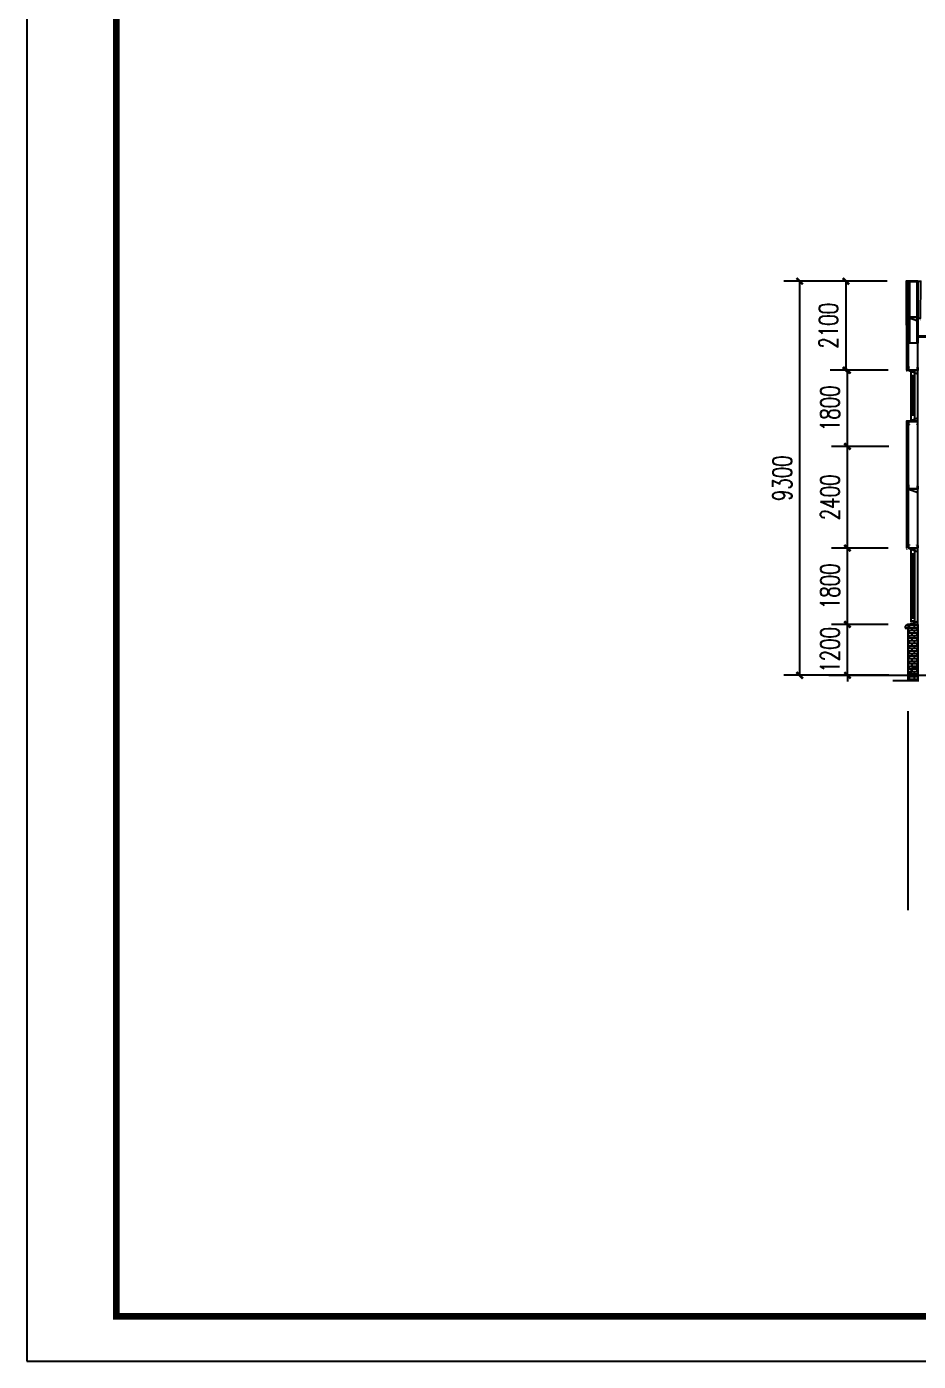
# Model space of a CAD drawing. Extents: x 180850 to 1399066, y 113487 to 334416.
# Drawn here: x 797760 to 818787, y 253984 to 285484 of the extents above; entities that cross this region are included whole.
import ezdxf

# ---------------------------------------------------------------- set-up
doc = ezdxf.new("R2010")
doc.units = 0
doc.header["$LTSCALE"] = 1000
for name, color, linetype in [('AXIS', 3, 'Continuous'), ('DOTE', 1, 'Continuous'), ('GZ', 50, 'Continuous'), ('LT', 27, 'Continuous'), ('PUB_DIM', 3, 'Continuous'), ('PUB_TITLE', 4, 'Continuous'), ('PZ', 202, 'Continuous'), ('WINDOW', 4, 'Continuous')]:
    doc.layers.add(name, color=color, linetype=linetype)
doc.styles.add('_TCH_DIM_T3', font='SIMPLEX', dxfattribs={"width": 0.705882, "bigfont": 'GBCBIG'})
doc.dimstyles.new('_TCH_ARCH&&150', dxfattribs={"dimtxt": 446.25, "dimasz": 150, "dimexe": 375, "dimexo": 450, "dimgap": 189.375, "dimtad": 1, "dimdec": 0, "dimzin": 0, "dimdsep": 46, "dimtxsty": '_TCH_DIM_T3', "dimblk": 'ARCHTICK', "dimcen": 0.09, "dimclrd": 3, "dimclre": 3, "dimclrt": 7, "dimazin": 2, "dimtfac": 1, "dimtdec": 0, "dimtix": 1, "dimtmove": 2, "dimatfit": 3, "dimfxl": 1, "dimtolj": 1, "dimtzin": 0, "dimarcsym": 0})

# ---------------------------------------------------------------- blocks, each defined once
blk = doc.blocks.new('_ArchTick')
at = {"color": 0, "linetype": 'ByBlock', "const_width": 0.4}
blk.add_lwpolyline([(-0.5, -0.5), (0.5, 0.5)], dxfattribs=at)
blk = doc.blocks.new('*D516')
at = {"layer": 'Defpoints', "color": 0, "transparency": 16777216}
for p in [(817116, 271376), (818524, 271376), (818519, 270176)]:
    blk.add_point(p, dxfattribs=at)
at = {"layer": 'PUB_DIM', "color": 3, "lineweight": -2, "transparency": 16777216}
for p, q in [((818074, 271376), (816741, 271376)), ((817116, 271376), (817116, 271526)), ((817116, 270176), (817116, 271376)), ((818069, 270176), (816741, 270176)), ((817116, 270176), (817116, 270026))]:
    blk.add_line(p, q, dxfattribs=at)
at = {"layer": 'PUB_DIM', "color": 3, "lineweight": -2, "transparency": 16777216, "xscale": 150, "yscale": 150, "zscale": 150}
for p, rotation in [((817116, 271376), 270), ((817116, 270176), 90)]:
    blk.add_blockref('_ArchTick', p, dxfattribs=dict(at, rotation=rotation))
at = {"layer": 'PUB_DIM', "color": 7, "transparency": 16777216, "insert": (816704, 270776), "char_height": 446.2, "attachment_point": 5, "rotation": 90, "style": '_TCH_DIM_T3'}
blk.add_mtext('\\A1;1200', dxfattribs=at)
blk = doc.blocks.new('*D517')
at = {"layer": 'Defpoints', "color": 0, "transparency": 16777216}
for p in [(817116, 273176), (818524, 273176), (818524, 271376)]:
    blk.add_point(p, dxfattribs=at)
at = {"layer": 'PUB_DIM', "color": 3, "lineweight": -2, "transparency": 16777216}
for p, q in [((818074, 273176), (816741, 273176)), ((817116, 271376), (817116, 273176)), ((818074, 271376), (816741, 271376))]:
    blk.add_line(p, q, dxfattribs=at)
at = {"layer": 'PUB_DIM', "color": 3, "lineweight": -2, "transparency": 16777216, "xscale": 150, "yscale": 150, "zscale": 150}
for p, rotation in [((817116, 273176), 90), ((817116, 271376), 270)]:
    blk.add_blockref('_ArchTick', p, dxfattribs=dict(at, rotation=rotation))
at = {"layer": 'PUB_DIM', "color": 7, "transparency": 16777216, "insert": (816704, 272276), "char_height": 446.2, "attachment_point": 5, "rotation": 90, "style": '_TCH_DIM_T3'}
blk.add_mtext('\\A1;1800', dxfattribs=at)
blk = doc.blocks.new('*D518')
at = {"layer": 'Defpoints', "color": 0, "transparency": 16777216}
for p in [(817116, 275576), (818541, 275576, -4), (818524, 273176)]:
    blk.add_point(p, dxfattribs=at)
at = {"layer": 'PUB_DIM', "color": 3, "lineweight": -2, "transparency": 16777216}
for p, q in [((818091, 275576), (816741, 275576)), ((817116, 273176), (817116, 275576)), ((818074, 273176), (816741, 273176))]:
    blk.add_line(p, q, dxfattribs=at)
at = {"layer": 'PUB_DIM', "color": 3, "lineweight": -2, "transparency": 16777216, "xscale": 150, "yscale": 150, "zscale": 150}
for p, rotation in [((817116, 275576), 90), ((817116, 273176), 270)]:
    blk.add_blockref('_ArchTick', p, dxfattribs=dict(at, rotation=rotation))
at = {"layer": 'PUB_DIM', "color": 7, "transparency": 16777216, "insert": (816704, 274376), "char_height": 446.2, "attachment_point": 5, "rotation": 90, "style": '_TCH_DIM_T3'}
blk.add_mtext('\\A1;2400', dxfattribs=at)
blk = doc.blocks.new('*D519')
at = {"layer": 'Defpoints', "color": 0, "transparency": 16777216}
for p in [(817116, 277376), (818524, 277376), (818541, 275576, -4)]:
    blk.add_point(p, dxfattribs=at)
at = {"layer": 'PUB_DIM', "color": 3, "lineweight": -2, "transparency": 16777216}
for p, q in [((818074, 277376), (816741, 277376)), ((817116, 275576), (817116, 277376)), ((818091, 275576), (816741, 275576))]:
    blk.add_line(p, q, dxfattribs=at)
at = {"layer": 'PUB_DIM', "color": 3, "lineweight": -2, "transparency": 16777216, "xscale": 150, "yscale": 150, "zscale": 150}
for p, rotation in [((817116, 277376), 90), ((817116, 275576), 270)]:
    blk.add_blockref('_ArchTick', p, dxfattribs=dict(at, rotation=rotation))
at = {"layer": 'PUB_DIM', "color": 7, "transparency": 16777216, "insert": (816704, 276476), "char_height": 446.2, "attachment_point": 5, "rotation": 90, "style": '_TCH_DIM_T3'}
blk.add_mtext('\\A1;1800', dxfattribs=at)
blk = doc.blocks.new('*D520')
at = {"layer": 'Defpoints', "color": 0, "transparency": 16777216}
for p in [(817083, 279476), (818491, 279476), (818524, 277376)]:
    blk.add_point(p, dxfattribs=at)
at = {"layer": 'PUB_DIM', "color": 3, "lineweight": -2, "transparency": 16777216}
for p, q in [((818041, 279476), (816708, 279476)), ((817083, 277376), (817083, 279476)), ((818074, 277376), (816708, 277376))]:
    blk.add_line(p, q, dxfattribs=at)
at = {"layer": 'PUB_DIM', "color": 3, "lineweight": -2, "transparency": 16777216, "xscale": 150, "yscale": 150, "zscale": 150}
for p, rotation in [((817083, 279476), 90), ((817083, 277376), 270)]:
    blk.add_blockref('_ArchTick', p, dxfattribs=dict(at, rotation=rotation))
at = {"layer": 'PUB_DIM', "color": 7, "transparency": 16777216, "insert": (816670, 278426), "char_height": 446.2, "attachment_point": 5, "rotation": 90, "style": '_TCH_DIM_T3'}
blk.add_mtext('\\A1;2100', dxfattribs=at)
blk = doc.blocks.new('*D624')
at = {"color": 3, "lineweight": -2, "transparency": 16777216}
for p, q in [((818055, 279476), (815616, 279476)), ((815991, 270176), (815991, 279476)), ((818091, 270176), (815616, 270176))]:
    blk.add_line(p, q, dxfattribs=at)
at = {"layer": 'Defpoints', "color": 0, "transparency": 16777216}
for p in [(815991, 279476), (818505, 279476), (818541, 270176)]:
    blk.add_point(p, dxfattribs=at)
at = {"color": 3, "lineweight": -2, "transparency": 16777216, "xscale": 150, "yscale": 150, "zscale": 150}
for p, rotation in [((815991, 279476), 90), ((815991, 270176), 270)]:
    blk.add_blockref('_ArchTick', p, dxfattribs=dict(at, rotation=rotation))
at = {"color": 7, "transparency": 16777216, "insert": (815578, 274826), "char_height": 446.2, "attachment_point": 5, "rotation": 90, "style": '_TCH_DIM_T3'}
blk.add_mtext('\\A1;9300', dxfattribs=at)

msp = doc.modelspace()

# ---------------------------------------------------------------- hatches: boundary and pattern name
at = {"true_color": 0x939598}
h = msp.add_hatch(dxfattribs=at)
h.set_pattern_fill('AR-B816', color=252, scale=50)
h.set_pattern_definition([(0, (101513.733, -198535.85), (0, 60.6552), []), (90, (101513.733, -198535.85), (-60.6552, 60.6552), [60.6552, -60.6552])])
edge = h.paths.add_edge_path()
edge.add_line((818775.53, 271363), (818772.15, 271313.88))
edge.add_arc((818760.9, 271313.88), 11.25, 270, 360, ccw=False)
edge.add_line((818760.9, 271302.63), (818753.03, 271302.63))
edge.add_line((818753.03, 271302.63), (818753.03, 271299.25))
edge.add_line((818753.03, 271299.25), (818764.28, 271299.25))
edge.add_arc((818764.28, 271310.5), 11.25, 270, 359.999739)
edge.add_line((818775.53, 271310.5), (818775.53, 271363))
edge.add_arc((818764.28, 271363), 11.25, 359.999549, 450)
edge.add_line((818764.28, 271374.25), (818780.53, 271377.63))
edge.add_line((818780.53, 271377.63), (818780.08, 270047.39))
edge.add_line((818780.08, 270047.39), (818540.08, 270047.39))
edge.add_line((818540.08, 270047.39), (818540.53, 271289.41))
edge.add_line((818540.53, 271289.41), (818477.95, 271289.41))
edge.add_line((818477.95, 271289.41), (818477.95, 271336.12))
edge.add_line((818477.95, 271336.12), (818540.53, 271377.63))
edge.add_line((818540.53, 271377.63), (818764.28, 271374.25))
edge.add_arc((818764.28, 271363), 11.25, -0.000451, 90, ccw=False)

# ---------------------------------------------------------------- linework, layer by layer
at = {"color": 0}
for p, q in [((818540.53, 271375.94, -0.86), (818477.95, 271334.43, -0.86)), ((818477.95, 271334.43, -0.86), (818477.95, 271287.72, -0.86)), ((818477.95, 271287.72, -0.86), (818540.53, 271287.72, -0.86)), ((818780.53, 271375.94, -0.86), (818540.53, 271375.94, -0.86)), ((818540.53, 271287.72, -0.86), (818540.53, 270042.45, -0.86)), ((818780.53, 271375.94, -0.86), (818779.55, 270175.97, -0.84))]:
    msp.add_line(p, q, dxfattribs=at)
at = {"color": 6, "const_width": 5, "elevation": -0.86}
for points in [[(818501.38, 279364.53), (818501.38, 279494.04), (818868.45, 279494.5), (818868.45, 279365.99)], [(818782.63, 278626.56), (818782.63, 278585.56), (818841.9, 278585.61), (818841.9, 278547.73)]]:
    msp.add_lwpolyline(points, dxfattribs=at)
at = {"color": 6, "linetype": 'ByBlock', "const_width": 10, "elevation": -0.86}
for points in [[(818555.53, 277440.72), (818555.53, 277379.48), (818505.4, 277379.48), (818505.4, 277348.64), (818532.29, 277348.64), (818532.29, 277359.05)], [(818780.53, 276175.94), (818493.99, 276175.94), (818493.99, 276112.54), (818505.53, 276081.69), (818505.53, 276048.78)], [(818555.53, 273240.72), (818555.53, 273179.48), (818505.4, 273179.48), (818505.4, 273148.64), (818532.29, 273148.64), (818532.29, 273159.05)]]:
    msp.add_lwpolyline(points, dxfattribs=at)
at = {"color": 0, "const_width": 50, "elevation": -0.83}
msp.add_lwpolyline([(818779.55, 270300.53), (818779.55, 270046.98), (818183.97, 270049.05)], dxfattribs=at)
at = {"layer": 'AXIS'}
msp.add_line((818540.53, 269325.94, -0.86), (818540.53, 264631.82, -0.86), dxfattribs=at)
at = {"layer": 'AXIS', "linetype": 'ByBlock', "elevation": -0.86}
for points in [[(818554.99, 279475.94), (818504.99, 279475.94), (818506.41, 277388.24), (818556.41, 277388.24)], [(818786.74, 279475.94), (818836.74, 279475.94), (818835.31, 278593.92), (818785.31, 278593.92)]]:
    msp.add_lwpolyline(points, close=True, dxfattribs=at)
at = {"layer": 'AXIS', "linetype": 'ByBlock', "elevation": 3.16}
msp.add_lwpolyline([(818555.53, 273178.66), (818555.53, 276172.57), (818505.53, 276172.57), (818505.53, 273178.66)], dxfattribs=at)
at = {"layer": 'DOTE'}
msp.add_line((816679.98, 270175.94, -0.86), (855812.18, 270175.94, -0.86), dxfattribs=at)
at = {"layer": 'GZ'}
msp.add_line((818780.53, 270200.94, 3.16), (818780.53, 278161.94, -1.02), dxfattribs=at)
at = {"layer": 'GZ', "elevation": -2.89}
msp.add_lwpolyline([(818780.53, 278161.94), (819366.53, 278161.94), (819366.53, 278175.94), (818780.53, 278175.94)], close=True, dxfattribs=at)
at = {"layer": 'LT'}
for p, q in [((818555.53, 279461.32, -0.86), (818555.53, 279408.82, -0.86)), ((818558.9, 279412.19, -0.86), (818558.9, 279457.94, -0.86)), ((818780.53, 279475.94, -0.86), (818560.53, 279475.94, -0.86)), ((818560.53, 279475.94, -0.86), (818560.53, 279472.57, -0.86)), ((818560.53, 279472.57, -0.86), (818780.53, 279472.57, -0.86)), ((818764.28, 279472.57, -0.86), (818566.78, 279472.57, -0.86)), ((818570.15, 279469.19, -0.86), (818760.9, 279469.19, -0.86)), ((818772.15, 279457.94, -0.86), (818772.15, 279412.19, -0.86)), ((818775.53, 279408.82, -0.86), (818775.53, 279461.32, -0.86)), ((818780.53, 279472.57, -0.86), (818780.53, 279475.94, -0.86)), ((818566.78, 279397.57, -0.86), (818578.03, 279397.57, -0.86)), ((818578.03, 279400.94, -0.86), (818570.15, 279400.94, -0.86)), ((818578.03, 279397.57, -0.86), (818578.03, 279400.94, -0.86)), ((818753.03, 279400.94, -0.86), (818753.03, 279397.57, -0.86)), ((818760.9, 279400.94, -0.86), (818753.03, 279400.94, -0.86)), ((818753.03, 279397.57, -0.86), (818764.28, 279397.57, -0.86)), ((818554.31, 278638.91, -0.86), (818554.31, 278691.41, -0.86)), ((818557.68, 278688.04, -0.86), (818557.68, 278642.29, -0.86)), ((818559.31, 278624.29, -0.86), (818559.31, 278627.66, -0.86)), ((818559.31, 278627.66, -0.86), (818779.31, 278627.66, -0.86)), ((818779.31, 278624.29, -0.86), (818559.31, 278624.29, -0.86)), ((818559.31, 278624.29, -0.86), (818779.31, 278544.66, -0.86)), ((818565.56, 278702.66, -0.86), (818576.81, 278702.66, -0.86)), ((818763.06, 278627.66, -0.86), (818565.56, 278627.66, -0.86)), ((818576.81, 278699.29, -0.86), (818568.93, 278699.29, -0.86)), ((818568.93, 278631.04, -0.86), (818759.68, 278631.04, -0.86)), ((818576.81, 278702.66, -0.86), (818576.81, 278699.29, -0.86)), ((818607.45, 278605.11, -0.86), (818607.45, 278643.46, -0.86)), ((818717.89, 278605.11, -0.86), (818717.89, 278643.46, -0.86)), ((818751.81, 278699.29, -0.86), (818751.81, 278702.66, -0.86)), ((818751.81, 278702.66, -0.86), (818763.06, 278702.66, -0.86)), ((818759.68, 278699.29, -0.86), (818751.81, 278699.29, -0.86)), ((818770.93, 278642.29, -0.86), (818770.93, 278688.04, -0.86)), ((818774.31, 278691.41, -0.86), (818774.31, 278638.91, -0.86)), ((818779.31, 278627.66, -0.86), (818779.31, 278624.29, -0.86)), ((818555.53, 277387.19, -0.86), (818555.53, 277439.69, -0.86)), ((818558.9, 277436.32, -0.86), (818558.9, 277390.57, -0.86)), ((818560.53, 277372.57, -0.86), (818560.53, 277375.94, -0.86)), ((818560.53, 277375.94, -0.86), (818780.53, 277375.94, -0.86)), ((818780.53, 277372.57, -0.86), (818560.53, 277372.57, -0.86)), ((818560.53, 277372.57, -0.86), (818780.53, 277292.94, -0.86)), ((818566.78, 277450.94, -0.86), (818578.03, 277450.94, -0.86)), ((818764.28, 277375.94, -0.86), (818566.78, 277375.94, -0.86)), ((818578.03, 277447.57, -0.86), (818570.15, 277447.57, -0.86)), ((818570.15, 277379.32, -0.86), (818760.9, 277379.32, -0.86)), ((818578.03, 277450.94, -0.86), (818578.03, 277447.57, -0.86)), ((818608.68, 277357.11, -0.86), (818608.68, 277395.46, -0.86)), ((818719.11, 277356.77, -0.86), (818719.11, 277395.11, -0.86)), ((818753.03, 277447.57, -0.86), (818753.03, 277450.94, -0.86)), ((818753.03, 277450.94, -0.86), (818764.28, 277450.94, -0.86)), ((818760.9, 277447.57, -0.86), (818753.03, 277447.57, -0.86)), ((818772.15, 277390.57, -0.86), (818772.15, 277436.32, -0.86)), ((818775.53, 277439.69, -0.86), (818775.53, 277387.19, -0.86)), ((818780.53, 277375.94, -0.86), (818780.53, 277372.57, -0.86)), ((818560.53, 276175.94, -0.86), (818780.53, 276255.57, -0.86)), ((818555.53, 276161.32, -0.86), (818555.53, 276108.82, -0.86)), ((818558.9, 276112.19, -0.86), (818558.9, 276157.94, -0.86)), ((818780.53, 276175.94, -0.86), (818560.53, 276175.94, -0.86)), ((818560.53, 276175.94, -0.86), (818560.53, 276172.57, -0.86)), ((818560.53, 276172.57, -0.86), (818780.53, 276172.57, -0.86)), ((818764.28, 276172.57, -0.86), (818566.78, 276172.57, -0.86)), ((818566.78, 276097.57, -0.86), (818578.03, 276097.57, -0.86)), ((818570.15, 276169.19, -0.86), (818760.9, 276169.19, -0.86)), ((818578.03, 276100.94, -0.86), (818570.15, 276100.94, -0.86)), ((818578.03, 276097.57, -0.86), (818578.03, 276100.94, -0.86)), ((818608.68, 276195.11, -0.86), (818608.68, 276156.77, -0.86)), ((818719.11, 276195.11, -0.86), (818719.11, 276156.77, -0.86)), ((818753.03, 276100.94, -0.86), (818753.03, 276097.57, -0.86)), ((818760.9, 276100.94, -0.86), (818753.03, 276100.94, -0.86)), ((818753.03, 276097.57, -0.86), (818764.28, 276097.57, -0.86)), ((818772.15, 276157.94, -0.86), (818772.15, 276112.19, -0.86)), ((818775.53, 276108.82, -0.86), (818775.53, 276161.32, -0.86)), ((818780.53, 276172.57, -0.86), (818780.53, 276175.94, -0.86)), ((818555.53, 274587.19, -0.86), (818555.53, 274639.69, -0.86)), ((818558.9, 274636.32, -0.86), (818558.9, 274590.57, -0.86)), ((818560.53, 274572.57, -0.86), (818560.53, 274575.94, -0.86)), ((818560.53, 274575.94, -0.86), (818780.53, 274575.94, -0.86)), ((818780.53, 274572.57, -0.86), (818560.53, 274572.57, -0.86)), ((818560.53, 274572.57, -0.86), (818780.53, 274492.94, -0.86)), ((818566.78, 274650.94, -0.86), (818578.03, 274650.94, -0.86)), ((818764.28, 274575.94, -0.86), (818566.78, 274575.94, -0.86)), ((818578.03, 274647.57, -0.86), (818570.15, 274647.57, -0.86)), ((818570.15, 274579.32, -0.86), (818760.9, 274579.32, -0.86)), ((818578.03, 274650.94, -0.86), (818578.03, 274647.57, -0.86)), ((818608.68, 274553.4, -0.86), (818608.68, 274591.74, -0.86)), ((818719.11, 274553.4, -0.86), (818719.11, 274591.74, -0.86)), ((818753.03, 274647.57, -0.86), (818753.03, 274650.94, -0.86)), ((818753.03, 274650.94, -0.86), (818764.28, 274650.94, -0.86)), ((818760.9, 274647.57, -0.86), (818753.03, 274647.57, -0.86)), ((818772.15, 274590.57, -0.86), (818772.15, 274636.32, -0.86)), ((818775.53, 274639.69, -0.86), (818775.53, 274587.19, -0.86)), ((818780.53, 274575.94, -0.86), (818780.53, 274572.57, -0.86)), ((818555.53, 273187.19, -0.86), (818555.53, 273239.69, -0.86)), ((818558.9, 273236.32, -0.86), (818558.9, 273190.57, -0.86)), ((818560.53, 273172.57, -0.86), (818560.53, 273175.94, -0.86)), ((818560.53, 273175.94, -0.86), (818780.53, 273175.94, -0.86)), ((818780.53, 273172.57, -0.86), (818560.53, 273172.57, -0.86)), ((818560.53, 273172.57, -0.86), (818780.53, 273092.94, -0.86)), ((818566.78, 273250.94, -0.86), (818578.03, 273250.94, -0.86)), ((818764.28, 273175.94, -0.86), (818566.78, 273175.94, -0.86)), ((818578.03, 273247.57, -0.86), (818570.15, 273247.57, -0.86)), ((818570.15, 273179.32, -0.86), (818760.9, 273179.32, -0.86)), ((818578.03, 273250.94, -0.86), (818578.03, 273247.57, -0.86)), ((818608.68, 273157.11, -0.86), (818608.68, 273195.46, -0.86)), ((818719.11, 273157.11, -0.86), (818719.11, 273195.46, -0.86)), ((818753.03, 273247.57, -0.86), (818753.03, 273250.94, -0.86)), ((818753.03, 273250.94, -0.86), (818764.28, 273250.94, -0.86)), ((818760.9, 273247.57, -0.86), (818753.03, 273247.57, -0.86)), ((818772.15, 273190.57, -0.86), (818772.15, 273236.32, -0.86)), ((818775.53, 273239.69, -0.86), (818775.53, 273187.19, -0.86)), ((818780.53, 273175.94, -0.86), (818780.53, 273172.57, -0.86)), ((818555.53, 271361.32, -0.86), (818555.53, 271308.82, -0.86)), ((818558.9, 271312.19, -0.86), (818558.9, 271357.94, -0.86)), ((818560.53, 271375.94, -0.86), (818780.53, 271455.57, -0.86)), ((818780.53, 271375.94, -0.86), (818560.53, 271375.94, -0.86)), ((818560.53, 271375.94, -0.86), (818560.53, 271372.57, -0.86)), ((818560.53, 271372.57, -0.86), (818780.53, 271372.57, -0.86)), ((818764.28, 271372.57, -0.86), (818566.78, 271372.57, -0.86)), ((818566.78, 271297.57, -0.86), (818578.03, 271297.57, -0.86)), ((818570.15, 271369.19, -0.86), (818760.9, 271369.19, -0.86)), ((818578.03, 271300.94, -0.86), (818570.15, 271300.94, -0.86)), ((818578.03, 271297.57, -0.86), (818578.03, 271300.94, -0.86)), ((818753.03, 271300.94, -0.86), (818753.03, 271297.57, -0.86)), ((818760.9, 271300.94, -0.86), (818753.03, 271300.94, -0.86)), ((818753.03, 271297.57, -0.86), (818764.28, 271297.57, -0.86)), ((818772.15, 271357.94, -0.86), (818772.15, 271312.19, -0.86)), ((818775.53, 271308.82, -0.86), (818775.53, 271361.32, -0.86)), ((818780.53, 271372.57, -0.86), (818780.53, 271375.94, -0.86))]:
    msp.add_line(p, q, dxfattribs=at)
at = {"layer": 'LT', "color": 1, "linetype": 'Continuous'}
for p, q in [((818608.68, 271391.39, -0.86), (818608.68, 271353.05, -0.86)), ((818719.11, 271391.39, -0.86), (818719.11, 271353.05, -0.86))]:
    msp.add_line(p, q, dxfattribs=at)
at = {"layer": 'LT', "elevation": -0.86}
for points in [[(818779.31, 278012.21), (818555.68, 278012.21), (818555.68, 279472.57), (818779.31, 279472.57)], [(818749.31, 278012.21), (818585.68, 278012.21), (818585.68, 279472.57), (818749.31, 279472.57)]]:
    msp.add_lwpolyline(points, close=True, dxfattribs=at)
at = {"layer": 'LT'}
for centre, start, end in [((818566.78, 279461.32, -0.86), 90.000036, 180.000036), ((818566.78, 279408.82, -0.86), 180.000036, 270.000036), ((818570.15, 279457.94, -0.86), 90.000036, 180.000036), ((818570.15, 279412.19, -0.86), 180.000036, 270.000036), ((818760.9, 279457.94, -0.86), 0.000036, 90.000036), ((818760.9, 279412.19, -0.86), 270.000036, 0.000036), ((818764.28, 279461.32, -0.86), 0.000036, 90.000036), ((818764.28, 279408.82, -0.86), 270.000036, 0.000036), ((818565.56, 278691.41, -0.86), 90, 180), ((818565.56, 278638.91, -0.86), 180, 270), ((818568.93, 278688.04, -0.86), 90, 180), ((818568.93, 278642.29, -0.86), 180, 270), ((818759.68, 278688.04, -0.86), 0, 90), ((818759.68, 278642.29, -0.86), 270, 0), ((818763.06, 278691.41, -0.86), 0, 90), ((818763.06, 278638.91, -0.86), 270, 0), ((818566.78, 277439.69, -0.86), 90, 180), ((818566.78, 277387.19, -0.86), 180, 270), ((818570.15, 277436.32, -0.86), 90, 180), ((818570.15, 277390.57, -0.86), 180, 270), ((818760.9, 277436.32, -0.86), 360, 90), ((818760.9, 277390.57, -0.86), 270, 360), ((818764.28, 277439.69, -0.86), 360, 90), ((818764.28, 277387.19, -0.86), 270, 360), ((818566.78, 276161.32, -0.86), 90, 180), ((818566.78, 276108.82, -0.86), 180, 270), ((818570.15, 276157.94, -0.86), 90, 180), ((818570.15, 276112.19, -0.86), 180, 270), ((818760.9, 276157.94, -0.86), 0, 90), ((818760.9, 276112.19, -0.86), 270, 0), ((818764.28, 276161.32, -0.86), 0, 90), ((818764.28, 276108.82, -0.86), 270, 0), ((818566.78, 274639.69, -0.86), 90, 180), ((818566.78, 274587.19, -0.86), 180, 270), ((818570.15, 274636.32, -0.86), 90, 180), ((818570.15, 274590.57, -0.86), 180, 270), ((818760.9, 274636.32, -0.86), 0, 90), ((818760.9, 274590.57, -0.86), 270, 0), ((818764.28, 274639.69, -0.86), 0, 90), ((818764.28, 274587.19, -0.86), 270, 0), ((818566.78, 273239.69, -0.86), 90, 180), ((818566.78, 273187.19, -0.86), 180, 270), ((818570.15, 273236.32, -0.86), 90, 180), ((818570.15, 273190.57, -0.86), 180, 270), ((818760.9, 273236.32, -0.86), 360, 90), ((818760.9, 273190.57, -0.86), 270, 360), ((818764.28, 273239.69, -0.86), 360, 90), ((818764.28, 273187.19, -0.86), 270, 360), ((818566.78, 271361.32, -0.86), 90, 180), ((818566.78, 271308.82, -0.86), 180, 270), ((818570.15, 271357.94, -0.86), 90, 180), ((818570.15, 271312.19, -0.86), 180, 270), ((818760.9, 271357.94, -0.86), 0, 90), ((818760.9, 271312.19, -0.86), 270, 0), ((818764.28, 271361.32, -0.86), 0, 90), ((818764.28, 271308.82, -0.86), 270, 0)]:
    msp.add_arc(centre, 11.25, start, end, dxfattribs=at)
for points in [[(818619.7, 278631.04, -0.86), (818595.21, 278631.04, -0.86), (818619.7, 278624.29, -0.86), (818595.21, 278624.29, -0.86)], [(818730.13, 278631.04, -0.86), (818705.64, 278631.04, -0.86), (818730.13, 278624.29, -0.86), (818705.64, 278624.29, -0.86)], [(818620.92, 277379.32, -0.86), (818596.43, 277379.32, -0.86), (818620.92, 277372.57, -0.86), (818596.43, 277372.57, -0.86)], [(818731.36, 277378.97, -0.86), (818706.87, 277378.97, -0.86), (818731.36, 277372.22, -0.86), (818706.87, 277372.22, -0.86)], [(818620.92, 276169.19, -0.86), (818596.43, 276169.19, -0.86), (818620.92, 276175.94, -0.86), (818596.43, 276175.94, -0.86)], [(818731.36, 276169.19, -0.86), (818706.87, 276169.19, -0.86), (818731.36, 276175.94, -0.86), (818706.87, 276175.94, -0.86)], [(818620.92, 274579.32, -0.86), (818596.43, 274579.32, -0.86), (818620.92, 274572.57, -0.86), (818596.43, 274572.57, -0.86)], [(818731.36, 274579.32, -0.86), (818706.87, 274579.32, -0.86), (818731.36, 274572.57, -0.86), (818706.87, 274572.57, -0.86)], [(818620.92, 273179.32, -0.86), (818596.43, 273179.32, -0.86), (818620.92, 273172.57, -0.86), (818596.43, 273172.57, -0.86)], [(818731.36, 273179.32, -0.86), (818706.87, 273179.32, -0.86), (818731.36, 273172.57, -0.86), (818706.87, 273172.57, -0.86)]]:
    msp.add_solid(points, dxfattribs=at)
at = {"layer": 'LT', "color": 1, "linetype": 'Continuous'}
for points in [[(818620.92, 271369.19, -0.86), (818596.43, 271369.19, -0.86), (818620.92, 271375.94, -0.86), (818596.43, 271375.94, -0.86)], [(818731.36, 271369.19, -0.86), (818706.87, 271369.19, -0.86), (818731.36, 271375.94, -0.86), (818706.87, 271375.94, -0.86)]]:
    msp.add_solid(points, dxfattribs=at)
at = {"layer": 'PUB_TITLE'}
msp.add_lwpolyline([(797760.18, 253984.16), (886860.18, 253984.16), (886860.18, 316984.16), (797760.18, 316984.16)], close=True, dxfattribs=at)
at = {"layer": 'PUB_TITLE', "const_width": 159.09}
msp.add_lwpolyline([(799875.42, 255044.79), (799875.42, 315923.52), (885360.18, 315923.52), (885360.18, 255044.79)], close=True, dxfattribs=at)
at = {"layer": 'PZ'}
for p, q in [((818705.53, 270375.94, 1.14), (818630.53, 270325.94, 1.14)), ((818630.53, 270200.94, 1.14), (818630.53, 270325.94, 1.14)), ((818705.53, 270375.94, 1.14), (818780.53, 270375.94, 1.14))]:
    msp.add_line(p, q, dxfattribs=at)
at = {"layer": 'PZ', "const_width": 2.25, "elevation": -0.86}
msp.add_lwpolyline([(818630.53, 270175.94), (819530.53, 270175.94), (819530.53, 270200.94), (818630.53, 270200.94)], close=True, dxfattribs=at)
at = {"layer": 'WINDOW', "color": 5}
for p, q in [((818619.24, 276180.38, -0.86), (818619.15, 277372.22, -1.2)), ((818709.24, 277243.84, -1.2), (818619.24, 277243.84, -1.2)), ((818654.12, 276321.51, -0.86), (818654.12, 277231.34, -1.2)), ((818674.36, 276321.51, -0.86), (818674.36, 277231.34, -1.2)), ((818709.24, 276180.38, -0.86), (818709.15, 277372.22, -1.2)), ((818709.24, 276317.07, -0.86), (818619.24, 276317.07, -0.86)), ((818619.24, 271426.35, 3.16), (818619.24, 273179.44, -0.86)), ((818709.24, 271426.35, 3.16), (818709.24, 273179.44, -0.86)), ((818709.24, 273038.31, -0.86), (818619.24, 273038.31, -0.86)), ((818654.12, 271506.85, 3.16), (818654.12, 273038.31, -0.86)), ((818674.36, 271506.85, 3.16), (818674.36, 273038.31, -0.86)), ((818709.24, 271456.43, -0.86), (818619.24, 271456.43, -0.86))]:
    msp.add_line(p, q, dxfattribs=at)

# ---------------------------------------------------------------- dimensions: what is measured, and where the dimension line sits
dim = msp.add_linear_dim(base=(815990.95, 279475.94, -0.86), p1=(818540.53, 270175.94, -0.86), p2=(818504.99, 279475.94, -0.86), angle=90, dimstyle='_TCH_ARCH&&150')
dim.commit()
dim.dimension.update_dxf_attribs({"geometry": '*D624', "text_midpoint": (815578.45, 274825.94, -0.86)})
at = {"layer": 'PUB_DIM'}
for base, p1, p2, picture, middle in [((817082.89, 279475.86, -0.86), (818524.47, 277375.94, -0.86), (818491.18, 279475.86, -0.86), '*D520', (816670.39, 278425.9, -0.86)), ((817116.18, 277375.94, -0.86), (818540.75, 275575.94, -4.83), (818524.47, 277375.94, -0.86), '*D519', (816703.68, 276475.94, -0.86)), ((817116.18, 275575.94, -0.86), (818524.47, 273176.02, -0.86), (818540.75, 275575.94, -4.83), '*D518', (816703.68, 274375.98, -0.86)), ((817116.18, 273176.02, -0.86), (818524.47, 271376.02, -0.86), (818524.47, 273176.02, -0.86), '*D517', (816703.68, 272276.02, -0.86)), ((817116.18, 271376.02, -0.86), (818519.12, 270175.94, -0.86), (818524.47, 271376.02, -0.86), '*D516', (816703.68, 270775.98, -0.86))]:
    dim = msp.add_linear_dim(base=base, p1=p1, p2=p2, angle=90, dimstyle='_TCH_ARCH&&150', dxfattribs=at)
    dim.commit()
    dim.dimension.update_dxf_attribs({"geometry": picture, "text_midpoint": middle})

doc.saveas('drawing.dxf')
